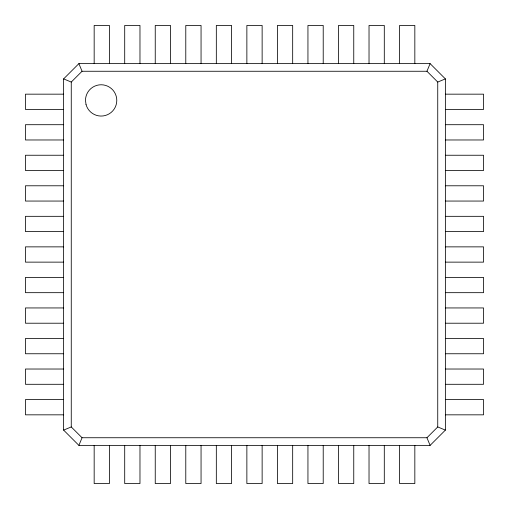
<?xml version="1.0" encoding="UTF-8"?>
<svg xmlns="http://www.w3.org/2000/svg" width="509" height="509" viewBox="0 0 509 509"><rect width="100%" height="100%" fill="white"/><g stroke="black" fill="none" stroke-linecap="round" stroke-linejoin="round"><path stroke-width="0.76" d="M78.895 445.375L430.105 445.375L445.375 430.105L445.375 78.895L430.105 63.625L78.895 63.625L63.625 78.895L63.625 430.105L78.895 445.375L82.057 437.74L426.943 437.74L437.74 426.943L437.74 82.057L426.943 71.26L82.057 71.26L71.26 82.057L71.26 426.943L82.057 437.74M426.943 71.26L430.105 63.625M437.74 82.057L445.375 78.895M63.625 430.105L71.26 426.943M63.625 94.165L25.45 94.165L25.45 109.435L63.625 109.435M445.375 94.165L483.55 94.165L483.55 109.435L445.375 109.435M63.625 124.705L25.45 124.705L25.45 139.975L63.625 139.975M445.375 124.705L483.55 124.705L483.55 139.975L445.375 139.975M63.625 155.245L25.45 155.245L25.45 170.515L63.625 170.515M445.375 155.245L483.55 155.245L483.55 170.515L445.375 170.515M63.625 185.785L25.45 185.785L25.45 201.055L63.625 201.055M445.375 185.785L483.55 185.785L483.55 201.055L445.375 201.055M63.625 216.325L25.45 216.325L25.45 231.595L63.625 231.595M445.375 216.325L483.55 216.325L483.55 231.595L445.375 231.595M63.625 246.865L25.45 246.865L25.45 262.135L63.625 262.135M445.375 246.865L483.55 246.865L483.55 262.135L445.375 262.135M63.625 277.405L25.45 277.405L25.45 292.675L63.625 292.675M445.375 277.405L483.55 277.405L483.55 292.675L445.375 292.675M63.625 307.945L25.45 307.945L25.45 323.215L63.625 323.215M445.375 307.945L483.55 307.945L483.55 323.215L445.375 323.215M63.625 338.485L25.45 338.485L25.45 353.755L63.625 353.755M445.375 338.485L483.55 338.485L483.55 353.755L445.375 353.755M63.625 369.025L25.45 369.025L25.45 384.295L63.625 384.295M445.375 369.025L483.55 369.025L483.55 384.295L445.375 384.295M63.625 399.565L25.45 399.565L25.45 414.835L63.625 414.835M445.375 399.565L483.55 399.565L483.55 414.835L445.375 414.835M63.625 78.895L71.26 82.057M437.74 426.943L445.375 430.105M426.943 437.74L430.105 445.375M78.895 63.625L82.057 71.26M414.835 63.625L414.835 25.45L399.565 25.45L399.565 63.625M414.835 445.375L414.835 483.55L399.565 483.55L399.565 445.375M384.295 63.625L384.295 25.45L369.025 25.45L369.025 63.625M384.295 445.375L384.295 483.55L369.025 483.55L369.025 445.375M353.755 63.625L353.755 25.45L338.485 25.45L338.485 63.625M353.755 445.375L353.755 483.55L338.485 483.55L338.485 445.375M323.215 63.625L323.215 25.45L307.945 25.45L307.945 63.625M323.215 445.375L323.215 483.55L307.945 483.55L307.945 445.375M292.675 63.625L292.675 25.45L277.405 25.45L277.405 63.625M292.675 445.375L292.675 483.55L277.405 483.55L277.405 445.375M262.135 63.625L262.135 25.45L246.865 25.45L246.865 63.625M262.135 445.375L262.135 483.55L246.865 483.55L246.865 445.375M231.595 63.625L231.595 25.45L216.325 25.45L216.325 63.625M231.595 445.375L231.595 483.55L216.325 483.55L216.325 445.375M201.055 63.625L201.055 25.45L185.785 25.45L185.785 63.625M201.055 445.375L201.055 483.55L185.785 483.55L185.785 445.375M170.515 63.625L170.515 25.45L155.245 25.45L155.245 63.625M170.515 445.375L170.515 483.55L155.245 483.55L155.245 445.375M139.975 63.625L139.975 25.45L124.705 25.45L124.705 63.625M139.975 445.375L139.975 483.55L124.705 483.55L124.705 445.375M109.435 63.625L109.435 25.45L94.165 25.45L94.165 63.625M109.435 445.375L109.435 483.55L94.165 483.55L94.165 445.375M86.021 104.466L85.487 100.413A15.652 15.652 0 0 1 107.755 86.231A15.652 15.652 0 0 1 111.197 112.4A15.652 15.652 0 0 1 86.021 104.466"/></g></svg>
